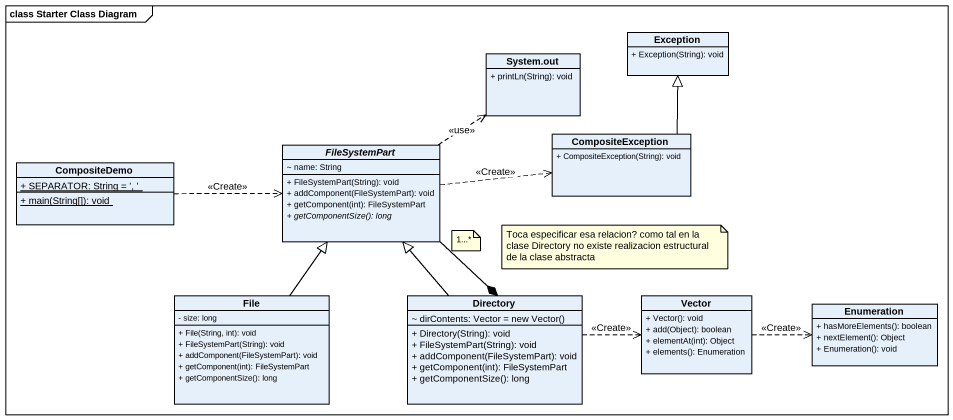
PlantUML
@startuml
mainframe class Starter Class Diagram
hide circle
hide empty members
skinparam classAttributeIconSize 0
class "Exception" as Exception_ {
  + Exception(String): void
}
class "System.out" as System_out {
  + printLn(String): void
}
abstract class FileSystemPart {
  ~ name: String
  + FileSystemPart(String): void
  + addComponent(FileSystemPart): void
  + getComponent(int): FileSystemPart
  {abstract} + getComponentSize(): long
}
class CompositeException {
  + CompositeException(String): void
}
class CompositeDemo {
  {static} + SEPARATOR: String = ', '
  {static} + main(String[]): void
}
class "File" as File_ {
  - size: long
  + File(String, int): void
  + FileSystemPart(String): void
  + addComponent(FileSystemPart): void
  + getComponent(int): FileSystemPart
  + getComponentSize(): long
}
class Directory {
  {field} ~ dirContents: Vector = new Vector()
  + Directory(String): void
  + FileSystemPart(String): void
  + addComponent(FileSystemPart): void
  + getComponent(int): FileSystemPart
  + getComponentSize(): long
}
class Vector {
  + Vector(): void
  + add(Object): boolean
  + elementAt(int): Object
  + elements(): Enumeration
}
class Enumeration {
  + hasMoreElements(): boolean
  + nextElement(): Object
  + Enumeration(): void
}
FileSystemPart .up.> System_out : <<use>>
FileSystemPart .right.> CompositeException : <<Create>>
FileSystemPart --* Directory
CompositeException -up-|> Exception_
CompositeDemo .right.> FileSystemPart : <<Create>>
File_ -up-|> FileSystemPart
Directory -up-|> FileSystemPart
Directory .right.> Vector : <<Create>>
Vector .right.> Enumeration : <<Create>>
note as N1
  1...*
end note
note as N2
  Toca especificar esa relacion? como tal en la clase Directory no existe realizacion estructural de la clase abstracta
end note
@enduml
